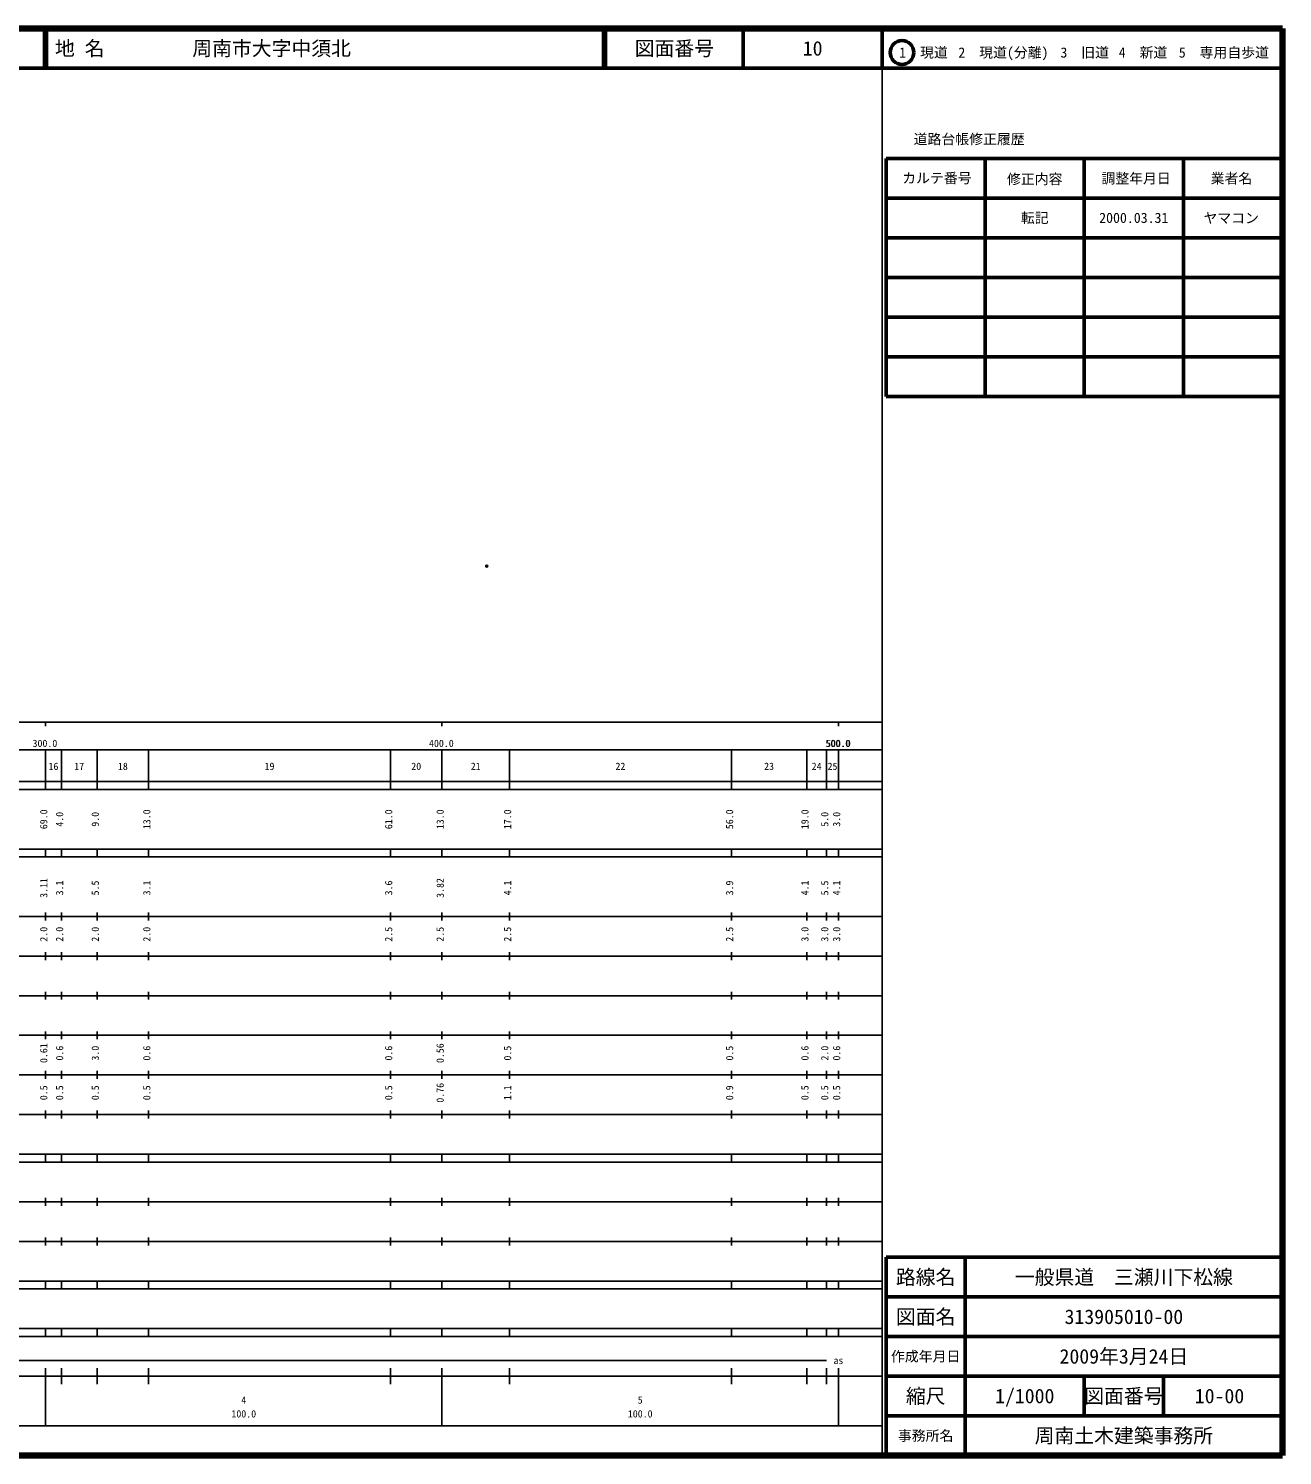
# Model space of a CAD drawing. Units: millimetres on the paper. Extents: x 40 to 680, y 20 to 380.
# Drawn here: x 363.7 to 680, y 20 to 380 of the extents above; entities that cross this region are included whole.
import ezdxf
from ezdxf.enums import TextEntityAlignment as Align

# ---------------------------------------------------------------- set-up
doc = ezdxf.new("R2010")
doc.units = ezdxf.units.MM
doc.header["$PDMODE"] = 32
doc.header["$PDSIZE"] = 0.5
doc.layers.add('M-OTRS', color=6, linetype='Continuous')
doc.layers.add('M-TTL-TXT', color=7, linetype='Continuous')
for name, color, linetype, lineweight in [('M-TTL', 2, 'Continuous', 140), ('M-TTL-BAND', 7, 'Continuous', 25), ('M-TTL-FRAM', 2, 'Continuous', 50), ('M-TTL-LINE', 7, 'Continuous', 50)]:
    doc.layers.add(name, color=color, linetype=linetype, lineweight=lineweight)
doc.styles.add('ＭＳ ゴシック', font='')
doc.styles.get('ＭＳ ゴシック').set_extended_font_data('MS Gothic')

msp = doc.modelspace()

# ---------------------------------------------------------------- linework, layer by layer
at = {"layer": 'M-OTRS'}
msp.add_point((479.272, 244.375), dxfattribs=at)
at = {"layer": 'M-TTL'}
for p, q in [((680, 380), (40, 380)), ((680, 20), (680, 380)), ((40, 20), (680, 20))]:
    msp.add_line(p, q, dxfattribs=at)
at = {"layer": 'M-TTL-BAND'}
for p, q in [((579, 20), (579, 370)), ((40, 205), (579, 205)), ((368, 205), (368, 204)), ((468, 205), (468, 204)), ((568, 205), (568, 204)), ((68, 198), (579, 198)), ((368, 188), (368, 198)), ((372, 188), (372, 198)), ((381, 188), (381, 198)), ((394, 188), (394, 198)), ((455, 188), (455, 198)), ((468, 188), (468, 198)), ((485, 188), (485, 198)), ((541, 188), (541, 198)), ((560, 188), (560, 198)), ((565, 188), (565, 198)), ((568, 188), (568, 198)), ((40, 190), (579, 190)), ((40, 188), (579, 188)), ((40, 173), (579, 173)), ((368, 171), (368, 173)), ((372, 171), (372, 173)), ((381, 171), (381, 173)), ((394, 171), (394, 173)), ((455, 171), (455, 173)), ((468, 171), (468, 173)), ((485, 171), (485, 173)), ((541, 171), (541, 173)), ((560, 171), (560, 173)), ((565, 171), (565, 173)), ((568, 171), (568, 173)), ((40, 171), (579, 171)), ((40, 156), (579, 156)), ((368, 155), (368, 157)), ((372, 155), (372, 157)), ((381, 155), (381, 157)), ((394, 155), (394, 157)), ((455, 155), (455, 157)), ((468, 155), (468, 157)), ((485, 155), (485, 157)), ((541, 155), (541, 157)), ((560, 155), (560, 157)), ((565, 155), (565, 157)), ((568, 155), (568, 157)), ((46, 146), (579, 146)), ((368, 145), (368, 147)), ((372, 145), (372, 147)), ((381, 145), (381, 147)), ((394, 145), (394, 147)), ((455, 145), (455, 147)), ((468, 145), (468, 147)), ((485, 145), (485, 147)), ((541, 145), (541, 147)), ((560, 145), (560, 147)), ((565, 145), (565, 147)), ((568, 145), (568, 147)), ((368, 135), (368, 137)), ((372, 135), (372, 137)), ((381, 135), (381, 137)), ((394, 135), (394, 137)), ((455, 135), (455, 137)), ((468, 135), (468, 137)), ((485, 135), (485, 137)), ((541, 135), (541, 137)), ((560, 135), (560, 137)), ((565, 135), (565, 137)), ((568, 135), (568, 137)), ((52, 136), (579, 136)), ((46, 126), (579, 126)), ((368, 125), (368, 127)), ((372, 125), (372, 127)), ((381, 125), (381, 127)), ((394, 125), (394, 127)), ((455, 125), (455, 127)), ((468, 125), (468, 127)), ((485, 125), (485, 127)), ((541, 125), (541, 127)), ((560, 125), (560, 127)), ((565, 125), (565, 127)), ((568, 125), (568, 127)), ((52, 116), (579, 116)), ((368, 115), (368, 117)), ((372, 115), (372, 117)), ((381, 115), (381, 117)), ((394, 115), (394, 117)), ((455, 115), (455, 117)), ((468, 115), (468, 117)), ((485, 115), (485, 117)), ((541, 115), (541, 117)), ((560, 115), (560, 117)), ((565, 115), (565, 117)), ((568, 115), (568, 117)), ((46, 106), (579, 106)), ((368, 105), (368, 107)), ((372, 105), (372, 107)), ((381, 105), (381, 107)), ((394, 105), (394, 107)), ((455, 105), (455, 107)), ((468, 105), (468, 107)), ((485, 105), (485, 107)), ((541, 105), (541, 107)), ((560, 105), (560, 107)), ((565, 105), (565, 107)), ((568, 105), (568, 107)), ((40, 96), (579, 96)), ((40, 94), (579, 94)), ((368, 94), (368, 96)), ((372, 94), (372, 96)), ((381, 94), (381, 96)), ((394, 94), (394, 96)), ((455, 94), (455, 96)), ((468, 94), (468, 96)), ((485, 94), (485, 96)), ((541, 94), (541, 96)), ((560, 94), (560, 96)), ((565, 94), (565, 96)), ((568, 94), (568, 96)), ((49, 84), (579, 84)), ((368, 83), (368, 85)), ((372, 83), (372, 85)), ((381, 83), (381, 85)), ((394, 83), (394, 85)), ((455, 83), (455, 85)), ((468, 83), (468, 85)), ((485, 83), (485, 85)), ((541, 83), (541, 85)), ((560, 83), (560, 85)), ((565, 83), (565, 85)), ((568, 83), (568, 85)), ((40, 74), (579, 74)), ((368, 73), (368, 75)), ((372, 73), (372, 75)), ((381, 73), (381, 75)), ((394, 73), (394, 75)), ((455, 73), (455, 75)), ((468, 73), (468, 75)), ((485, 73), (485, 75)), ((541, 73), (541, 75)), ((560, 73), (560, 75)), ((565, 73), (565, 75)), ((568, 73), (568, 75)), ((40, 64), (579, 64)), ((40, 62), (579, 62)), ((368, 62), (368, 64)), ((372, 62), (372, 64)), ((381, 62), (381, 64)), ((394, 62), (394, 64)), ((455, 62), (455, 64)), ((468, 62), (468, 64)), ((485, 62), (485, 64)), ((541, 62), (541, 64)), ((560, 62), (560, 64)), ((565, 62), (565, 64)), ((568, 62), (568, 64)), ((40, 52), (579, 52)), ((368, 50), (368, 52)), ((372, 50), (372, 52)), ((381, 50), (381, 52)), ((394, 50), (394, 52)), ((455, 50), (455, 52)), ((468, 50), (468, 52)), ((485, 50), (485, 52)), ((541, 50), (541, 52)), ((560, 50), (560, 52)), ((565, 50), (565, 52)), ((568, 50), (568, 52)), ((40, 50), (579, 50)), ((71, 44), (565, 44)), ((40, 40), (579, 40)), ((368, 27.5), (368, 42)), ((372, 38), (372, 42)), ((381, 38), (381, 42)), ((394, 38), (394, 42)), ((455, 38), (455, 42)), ((468, 27.5), (468, 42)), ((485, 38), (485, 42)), ((541, 38), (541, 42)), ((560, 38), (560, 42)), ((565, 38), (565, 42)), ((568, 27.5), (568, 42)), ((68, 27.5), (579, 27.5))]:
    msp.add_line(p, q, dxfattribs=at)
at = {"layer": 'M-TTL-FRAM'}
for p, q in [((580, 347.197), (580, 287.197)), ((580, 347.197), (680, 347.197)), ((580, 287.197), (680, 287.197)), ((680, 70), (580, 70)), ((580, 70), (580, 20))]:
    msp.add_line(p, q, dxfattribs=at)
at = {"layer": 'M-TTL-LINE'}
for p, q in [((367.75, 380), (367.75, 370)), ((368.25, 380), (368.25, 370)), ((508.747, 380), (508.747, 370)), ((509.247, 380), (509.247, 370)), ((543.997, 380), (543.997, 370)), ((579, 380), (579, 370)), ((40, 370), (680, 370)), ((605, 347.197), (605, 287.197)), ((630, 347.197), (630, 287.197)), ((655, 347.197), (655, 287.197)), ((580, 337.197), (680, 337.197)), ((580, 327.197), (680, 327.197)), ((580, 317.197), (680, 317.197)), ((580, 307.197), (680, 307.197)), ((580, 297.197), (680, 297.197)), ((600, 70), (600, 20)), ((680, 60), (580, 60)), ((680, 50), (580, 50)), ((680, 40), (580, 40)), ((630, 40), (630, 30)), ((650, 40), (650, 30)), ((680, 30), (580, 30))]:
    msp.add_line(p, q, dxfattribs=at)
msp.add_circle((584.031, 373.958), 3, dxfattribs=at)

# ---------------------------------------------------------------- texts
at = {"layer": 'M-TTL-BAND', "style": 'ＭＳ ゴシック'}
for s, p in [('300.0', (367.844, 198.195)), ('400.0', (467.844, 198.195)), ('500.0', (567.844, 198.195)), ('500.0', (568, 198.195)), ('16', (370, 192.405)), ('17', (376.5, 192.405)), ('18', (387.5, 192.405)), ('19', (424.5, 192.405)), ('20', (461.5, 192.405)), ('21', (476.5, 192.405)), ('22', (513, 192.405)), ('23', (550.5, 192.405)), ('24', (562.5, 192.405)), ('25', (566.5, 192.405)), ('as', (568, 42.5)), ('4', (418, 32.523)), ('5', (518, 32.523)), ('100.0', (418, 29.033)), ('100.0', (518, 29.033))]:
    msp.add_text(s, height=1.833, dxfattribs=at).set_placement(p, align=Align.BOTTOM_CENTER)
for s, p in [('69.0', (369, 180.5)), ('4.0', (373, 180.5)), ('9.0', (382, 180.5)), ('13.0', (395, 180.5)), ('61.0', (456, 180.5)), ('13.0', (469, 180.5)), ('17.0', (486, 180.5)), ('56.0', (542, 180.5)), ('19.0', (561, 180.5)), ('5.0', (566, 180.5)), ('3.0', (569, 180.5)), ('3.11', (369, 163.174)), ('3.1', (373, 163.174)), ('5.5', (382, 163.174)), ('3.1', (395, 163.174)), ('3.6', (456, 163.174)), ('3.82', (469, 163.174)), ('4.1', (486, 163.174)), ('3.9', (542, 163.174)), ('4.1', (561, 163.174)), ('5.5', (566, 163.174)), ('4.1', (569, 163.174)), ('2.0', (369, 151.5)), ('2.0', (373, 151.5)), ('2.0', (382, 151.5)), ('2.0', (395, 151.5)), ('2.5', (456, 151.5)), ('2.5', (469, 151.5)), ('2.5', (486, 151.5)), ('2.5', (542, 151.5)), ('3.0', (561, 151.5)), ('3.0', (566, 151.5)), ('3.0', (569, 151.5)), ('0.61', (369, 121.5)), ('0.6', (373, 121.5)), ('3.0', (382, 121.5)), ('0.6', (395, 121.5)), ('0.6', (456, 121.5)), ('0.56', (469, 121.5)), ('0.5', (486, 121.5)), ('0.5', (542, 121.5)), ('0.6', (561, 121.5)), ('2.0', (566, 121.5)), ('0.6', (569, 121.5)), ('0.5', (369, 111.5)), ('0.5', (373, 111.5)), ('0.5', (382, 111.5)), ('0.5', (395, 111.5)), ('0.5', (456, 111.5)), ('0.76', (469, 111.5)), ('1.1', (486, 111.5)), ('0.9', (542, 111.5)), ('0.5', (561, 111.5)), ('0.5', (566, 111.5)), ('0.5', (569, 111.5))]:
    msp.add_text(s, height=1.833, rotation=90, dxfattribs=at).set_placement(p, align=Align.BOTTOM_CENTER)
at = {"layer": 'M-TTL-TXT', "style": 'ＭＳ ゴシック'}
for s, p in [('地 名', (370.38, 375)), ('周南市大字中須北', (405.024, 375))]:
    msp.add_text(s, height=3.666, dxfattribs=at).set_placement(p, align=Align.MIDDLE_LEFT)
for s, height, p in [('図面番号', 3.666, (526.622, 375)), ('10', 3.666, (561.497, 375)), ('1\u3000現道', 2.566, (589.448, 373.958)), ('2\u3000現道(分離)', 2.566, (609.619, 373.958)), ('3\u3000旧道', 2.566, (630.121, 373.958)), ('4\u3000新道', 2.566, (644.824, 373.958)), ('5\u3000専用自歩道', 2.566, (665.228, 373.958)), ('道路台帳修正履歴', 2.566, (600.968, 352.113)), ('カルテ番号', 2.566, (592.839, 342.277)), ('修正内容', 2.566, (617.509, 342.023)), ('調整年月日', 2.566, (643.089, 342.197)), ('業者名', 2.566, (667.134, 342.197)), ('転記', 2.566, (617.5, 332.245)), ('2000.03.31', 2.566, (642.5, 332.245)), ('ヤマコン', 2.566, (667.077, 332.189)), ('路線名', 3.666, (590, 65)), ('路線名', 3.666, (590, 65)), ('一般県道\u3000三瀬川下松線', 3.666, (640, 65)), ('図面名', 3.666, (590, 55)), ('図面名', 3.666, (590, 55)), ('313905010-00', 3.666, (640, 55)), ('2009年3月24日', 3.666, (640, 45)), ('作成年月日', 2.566, (590, 45)), ('作成年月日', 2.566, (590, 45)), ('縮尺', 3.666, (590, 35)), ('縮尺', 3.666, (590, 35)), ('1/1000', 3.666, (615, 35)), ('図面番号', 3.666, (640, 35)), ('図面番号', 3.666, (640, 35)), ('10-00', 3.666, (664.125, 35)), ('事務所名', 2.566, (590, 25)), ('事務所名', 2.566, (590, 25)), ('周南土木建築事務所', 3.666, (640, 25))]:
    msp.add_text(s, height=height, dxfattribs=at).set_placement(p, align=Align.MIDDLE_CENTER)

doc.saveas('drawing.dxf')
